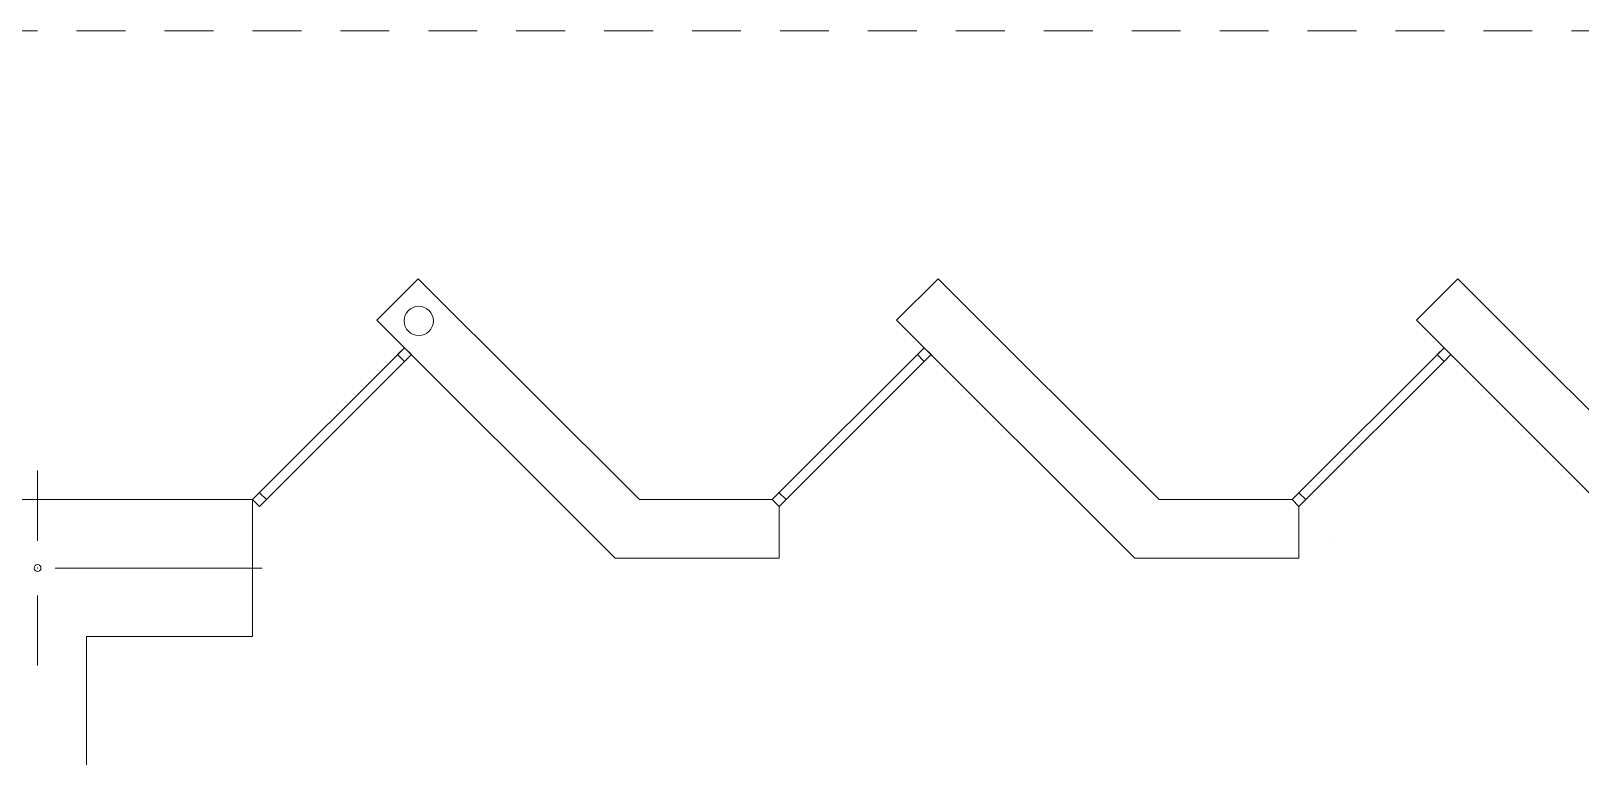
# Model space of a CAD drawing. Header units: metres. Extents: x -17 to 101, y 0 to 79.
# Drawn here: x 70.817 to 74.781, y 52.162 to 54.018 of the extents above; entities that cross this region are included whole.
import ezdxf

# ---------------------------------------------------------------- set-up
doc = ezdxf.new("R2010")
doc.units = ezdxf.units.M
doc.linetypes.add('HIDDEN2', pattern=[0.1875, 0.125, -0.0625])
doc.layers.add('Cotas varias El', color=253, linetype='Continuous', lineweight=13)

msp = doc.modelspace()

# ---------------------------------------------------------------- linework, layer by layer
at = {"layer": 'Cotas varias El', "linetype": 'Continuous'}
for p, q in [((71.3839, 52.8181), (71.7728, 53.2071)), ((71.7728, 53.2071), (71.7552, 53.1894)), ((71.7728, 53.2071), (71.7905, 53.1894)), ((72.714, 52.8182), (73.1029, 53.2071)), ((73.1029, 53.2071), (73.0852, 53.1894)), ((73.1029, 53.2071), (73.1205, 53.1894)), ((74.044, 52.8182), (74.4329, 53.2071)), ((74.4329, 53.2071), (74.4152, 53.1894)), ((74.4329, 53.2071), (74.4506, 53.1894)), ((71.4193, 52.8181), (71.7728, 53.1717)), ((71.7552, 53.1894), (71.7728, 53.1717)), ((71.7728, 53.1717), (71.7905, 53.1894)), ((72.7493, 52.8182), (73.1029, 53.1717)), ((73.0852, 53.1894), (73.1029, 53.1717)), ((73.1029, 53.1717), (73.1205, 53.1894)), ((74.0793, 52.8182), (74.4329, 53.1717)), ((74.4152, 53.1894), (74.4329, 53.1717)), ((74.4329, 53.1717), (74.4506, 53.1894)), ((70.8339, 52.7131), (70.8339, 52.8931)), ((71.3839, 52.8181), (71.3839, 52.8181)), ((71.4016, 52.8005), (71.3839, 52.8181)), ((71.4193, 52.8181), (71.4016, 52.8358)), ((71.4016, 52.8005), (71.4193, 52.8181)), ((72.7493, 52.8182), (72.7316, 52.8358)), ((72.7316, 52.8005), (72.7493, 52.8182)), ((74.0793, 52.8182), (74.0617, 52.8358)), ((74.0617, 52.8005), (74.0793, 52.8182)), ((71.4089, 52.6431), (70.8789, 52.6431)), ((70.8339, 52.3931), (70.8339, 52.5731))]:
    msp.add_line(p, q, dxfattribs=at)
at = {"layer": 'Cotas varias El', "ltscale": 0.05}
for p, q in [((72.714, 52.8182), (72.7316, 52.8005)), ((72.714, 52.8182), (72.7316, 52.8005)), ((72.7316, 52.8005), (72.7316, 52.6682)), ((74.044, 52.8182), (74.0617, 52.8005)), ((74.044, 52.8181), (74.0617, 52.8005)), ((74.0617, 52.8005), (74.0617, 52.6682)), ((74.15, 52.7121), (74.1501, 52.7121)), ((72.3117, 52.6682), (72.7316, 52.6682))]:
    msp.add_line(p, q, dxfattribs=at)
at = {"layer": 'Cotas varias El', "linetype": 'HIDDEN2'}
msp.add_lwpolyline([(85.2339, 52.8181), (85.2339, 54.0181), (56.4339, 54.0181), (56.4339, 52.8181)], dxfattribs=at)
at = {"layer": 'Cotas varias El', "ltscale": 0.05}
for points in [[(71.8082, 53.3838), (71.7021, 53.2778)], [(72.3739, 52.8182), (71.8082, 53.3838)], [(73.1382, 53.3838), (73.0321, 53.2778)], [(73.7039, 52.8182), (73.1382, 53.3838)], [(74.4682, 53.3838), (74.3622, 53.2778)], [(75.0339, 52.8182), (74.4682, 53.3838)], [(71.7021, 53.2778), (72.3117, 52.6682)], [(73.0321, 53.2778), (73.6418, 52.6682)], [(74.3622, 53.2778), (75.0339, 52.606)], [(72.5439, 52.8182), (72.3739, 52.8182)], [(72.714, 52.8182), (72.5439, 52.8182)], [(73.7039, 52.8182), (74.044, 52.8182)], [(73.6418, 52.6682), (74.0617, 52.6682)]]:
    msp.add_lwpolyline(points, dxfattribs=at)
at = {"layer": 'Cotas varias El', "linetype": 'Continuous'}
msp.add_lwpolyline([(70.9589, 50.9681), (70.7089, 50.9681), (70.7089, 52.4681), (70.2839, 52.4681), (70.2839, 52.8181), (71.3839, 52.8181), (71.3839, 52.4681), (70.9589, 52.4681)], close=True, dxfattribs=at)
at = {"layer": 'Cotas varias El'}
msp.add_lwpolyline([(71.3839, 52.8181), (71.3839, 52.4681), (70.9589, 52.4681), (70.9589, 50.9681)], dxfattribs=at)
msp.add_circle((71.8094, 53.2757), 0.0375, dxfattribs=at)
at = {"layer": 'Cotas varias El', "linetype": 'Continuous'}
msp.add_circle((70.8339, 52.6431), 0.00871, dxfattribs=at)
msp.add_point((70.8339, 52.6431), dxfattribs=at)

doc.saveas('drawing.dxf')
